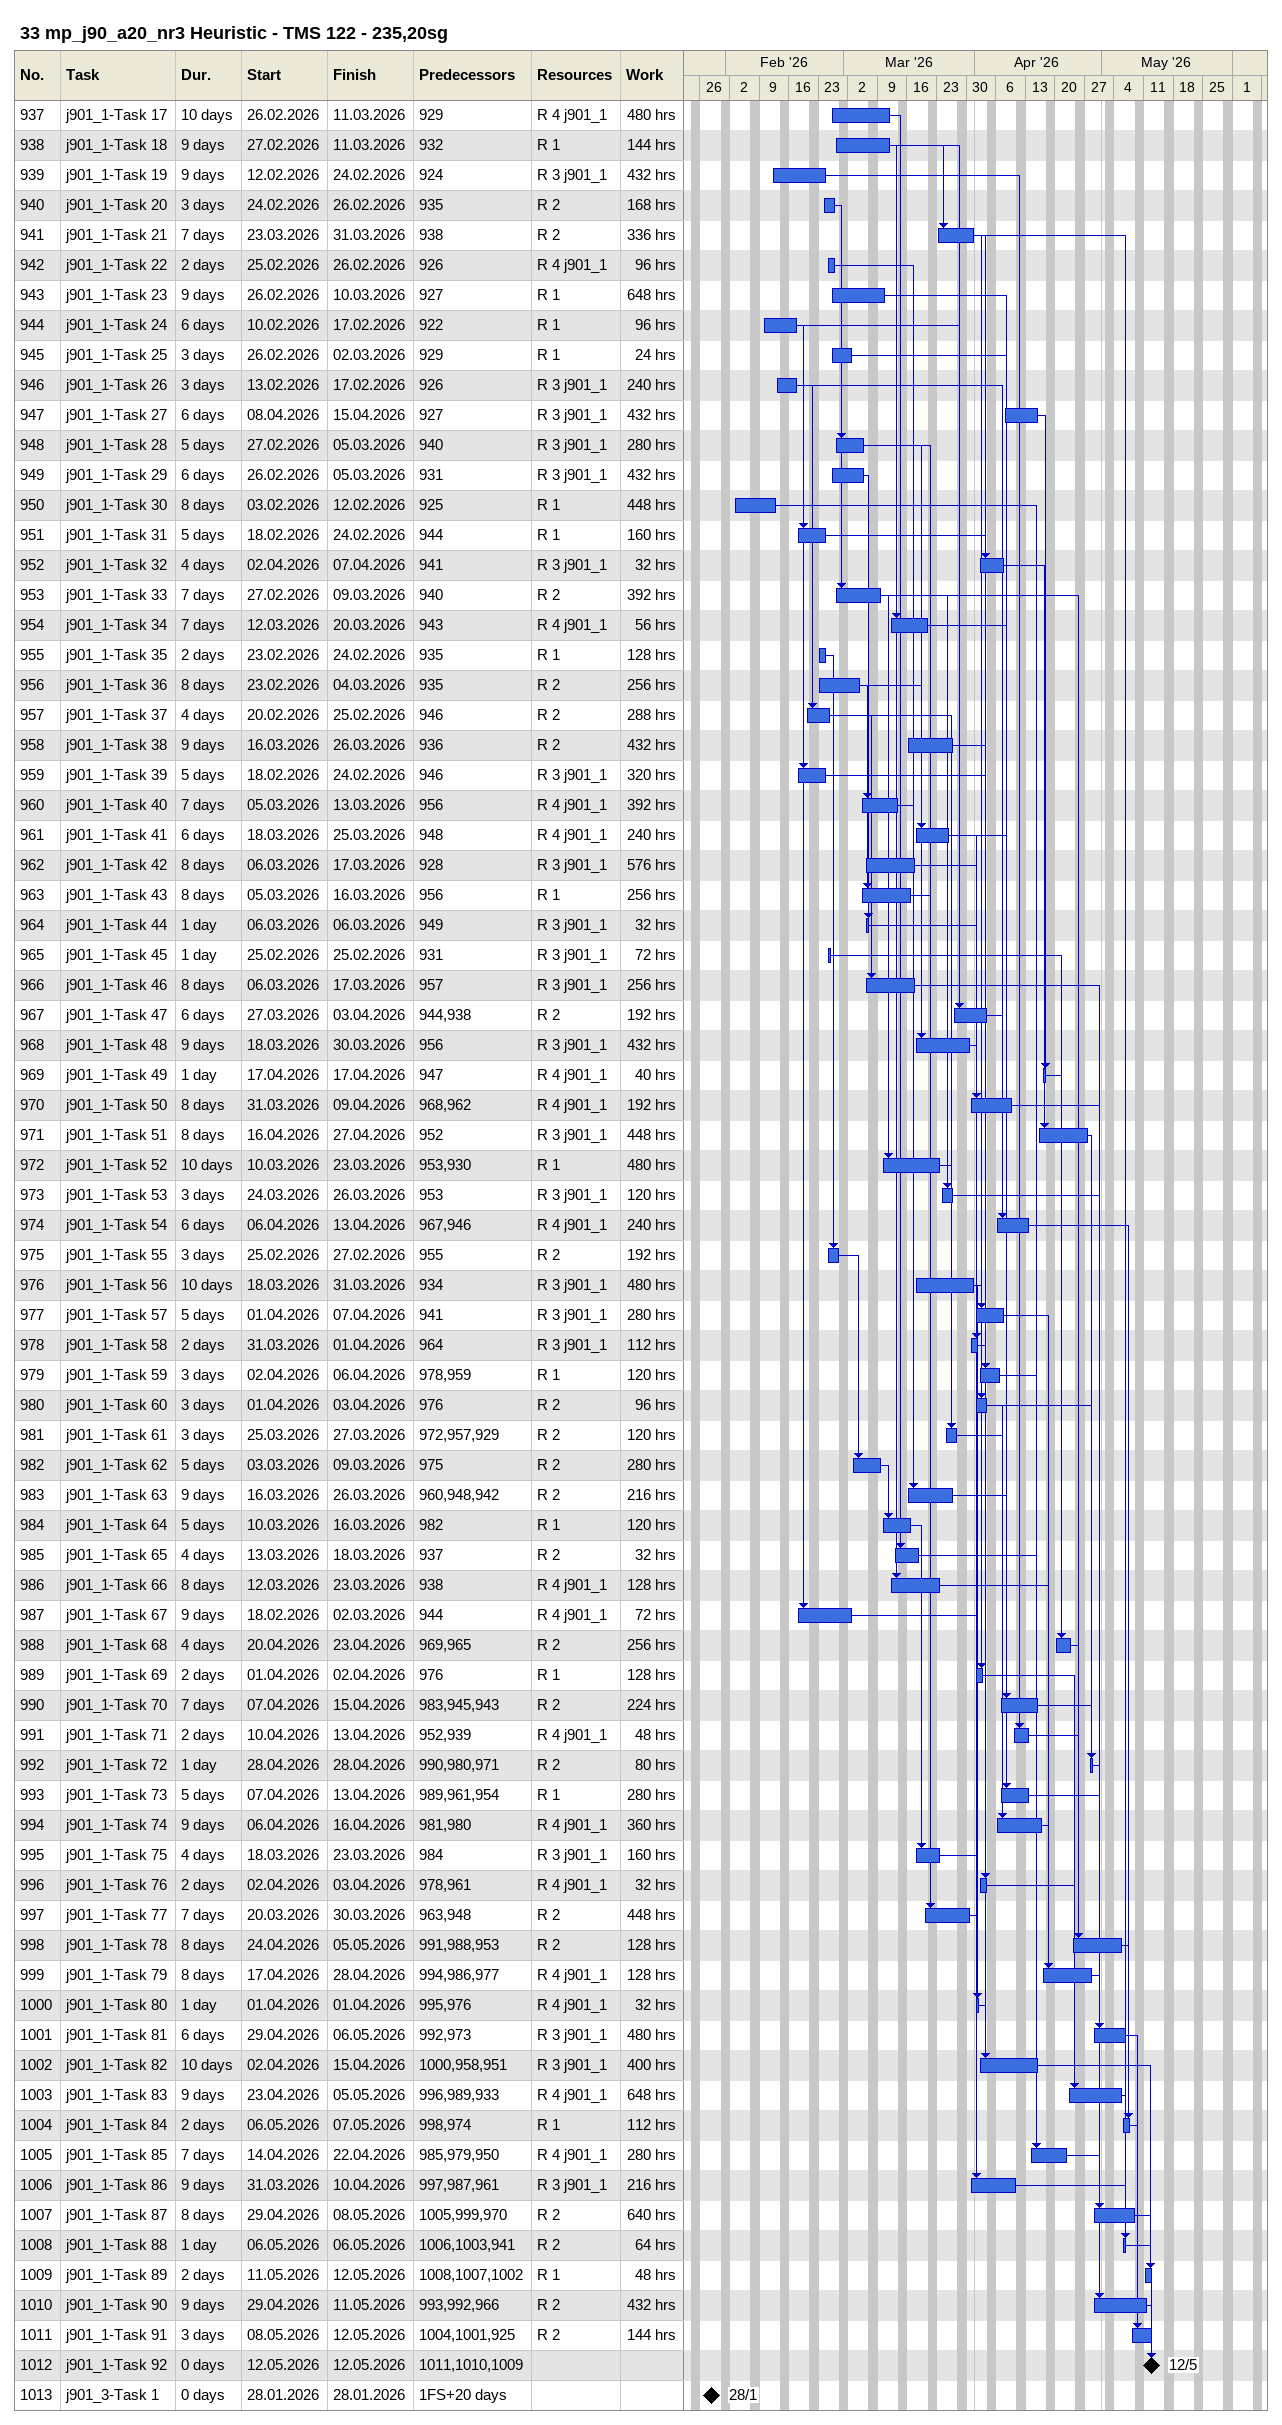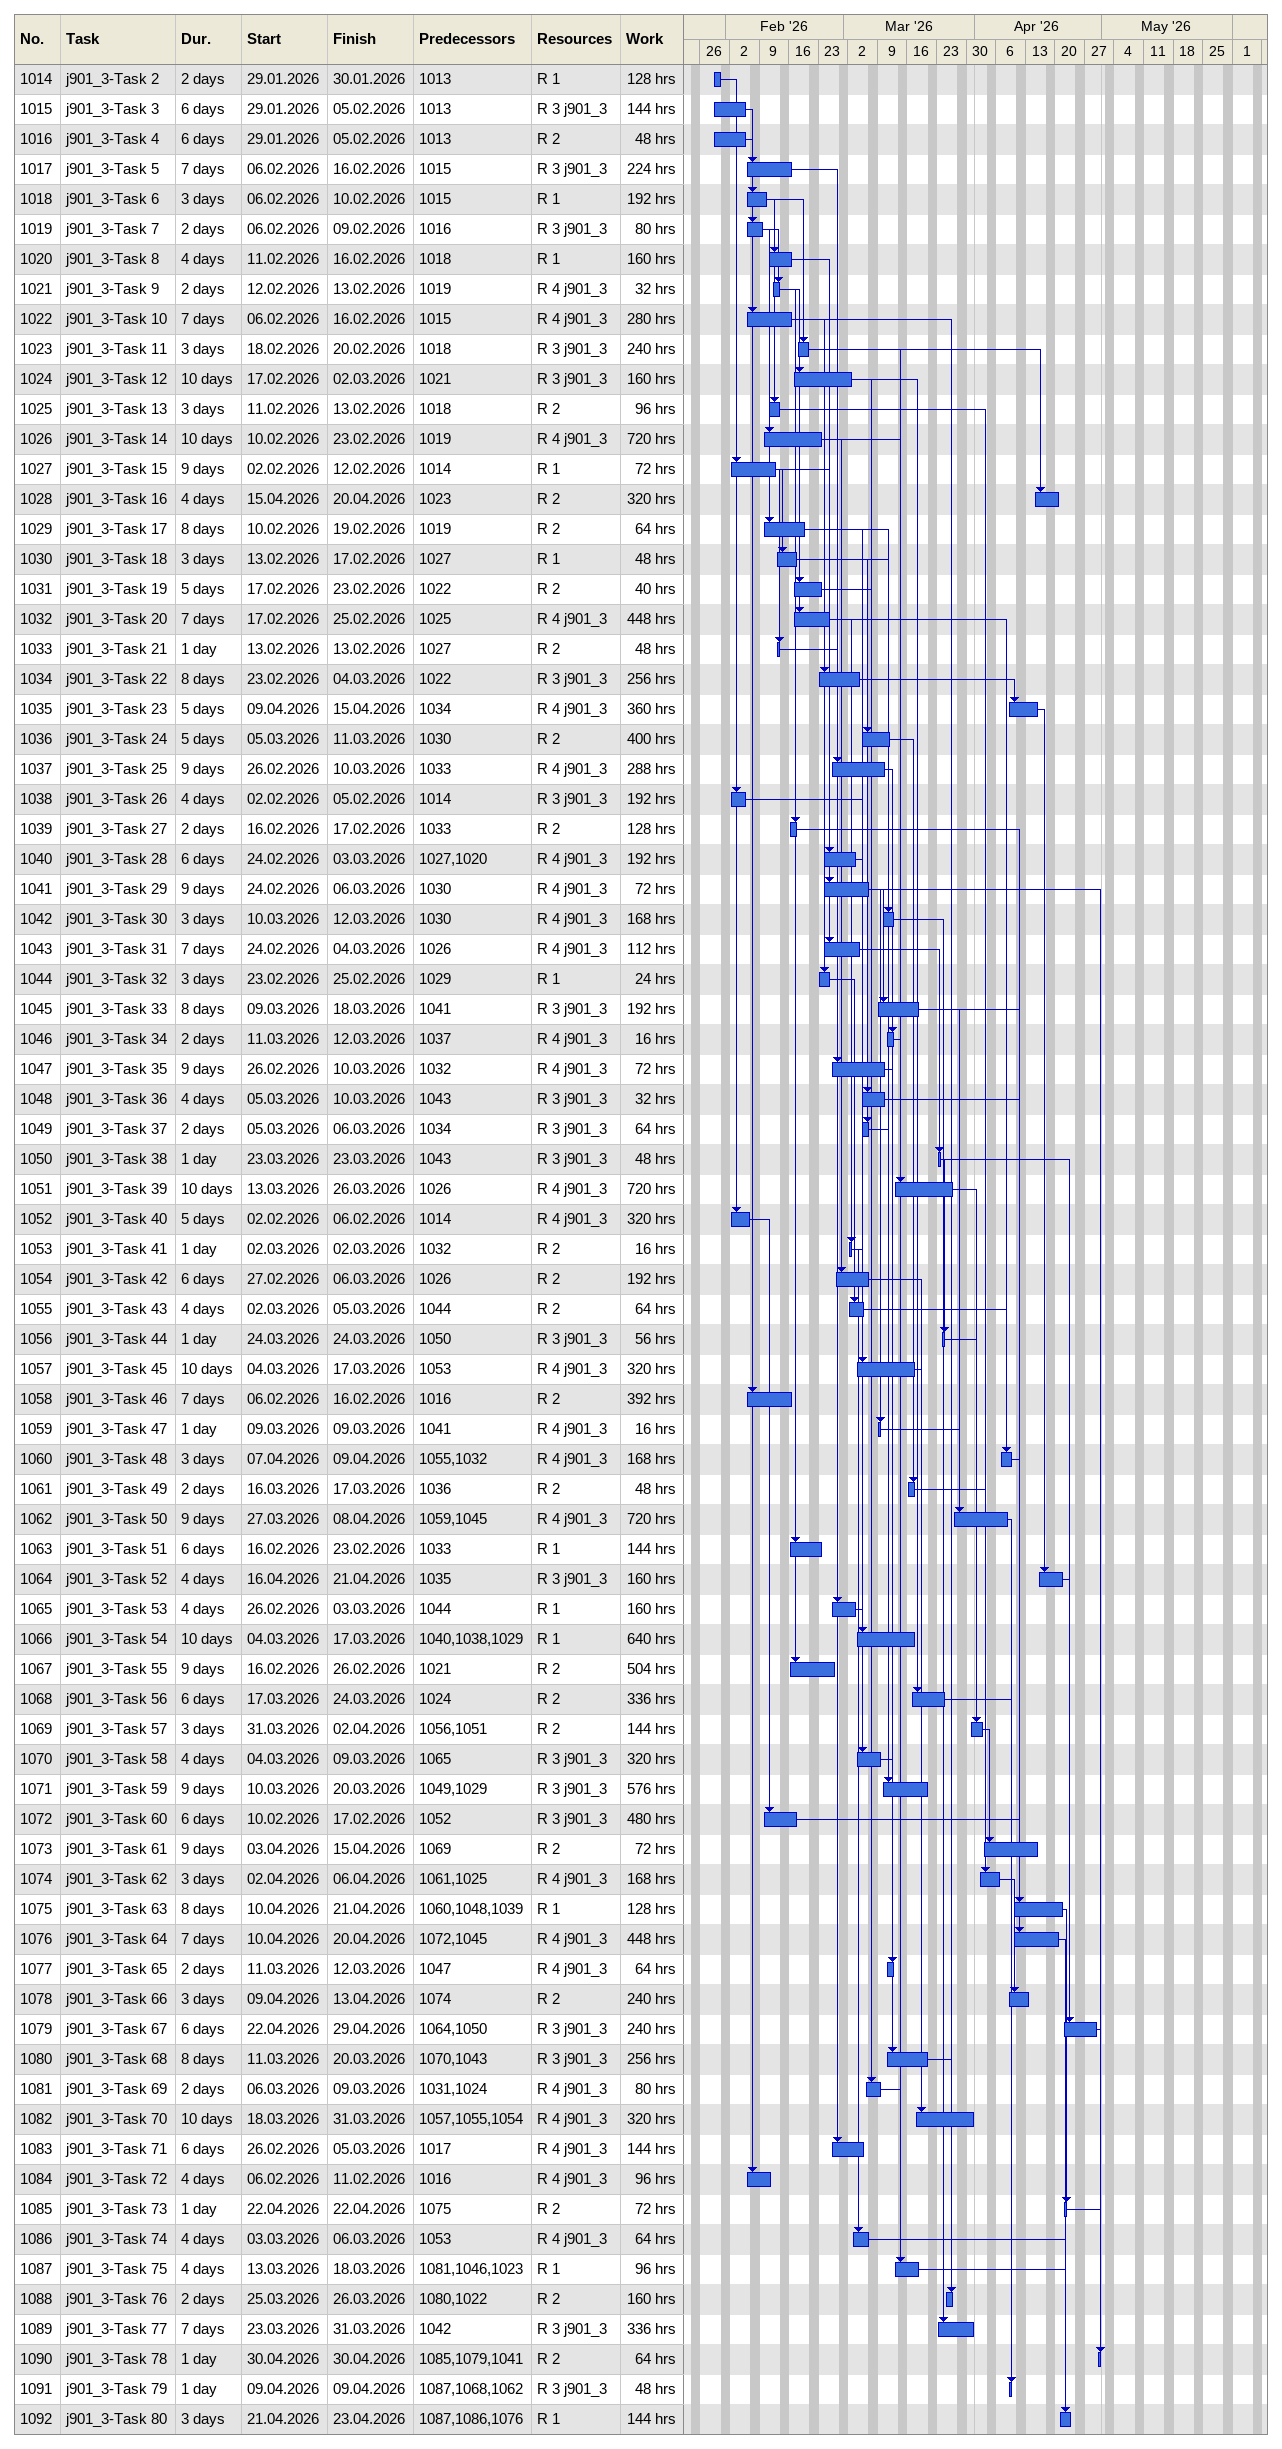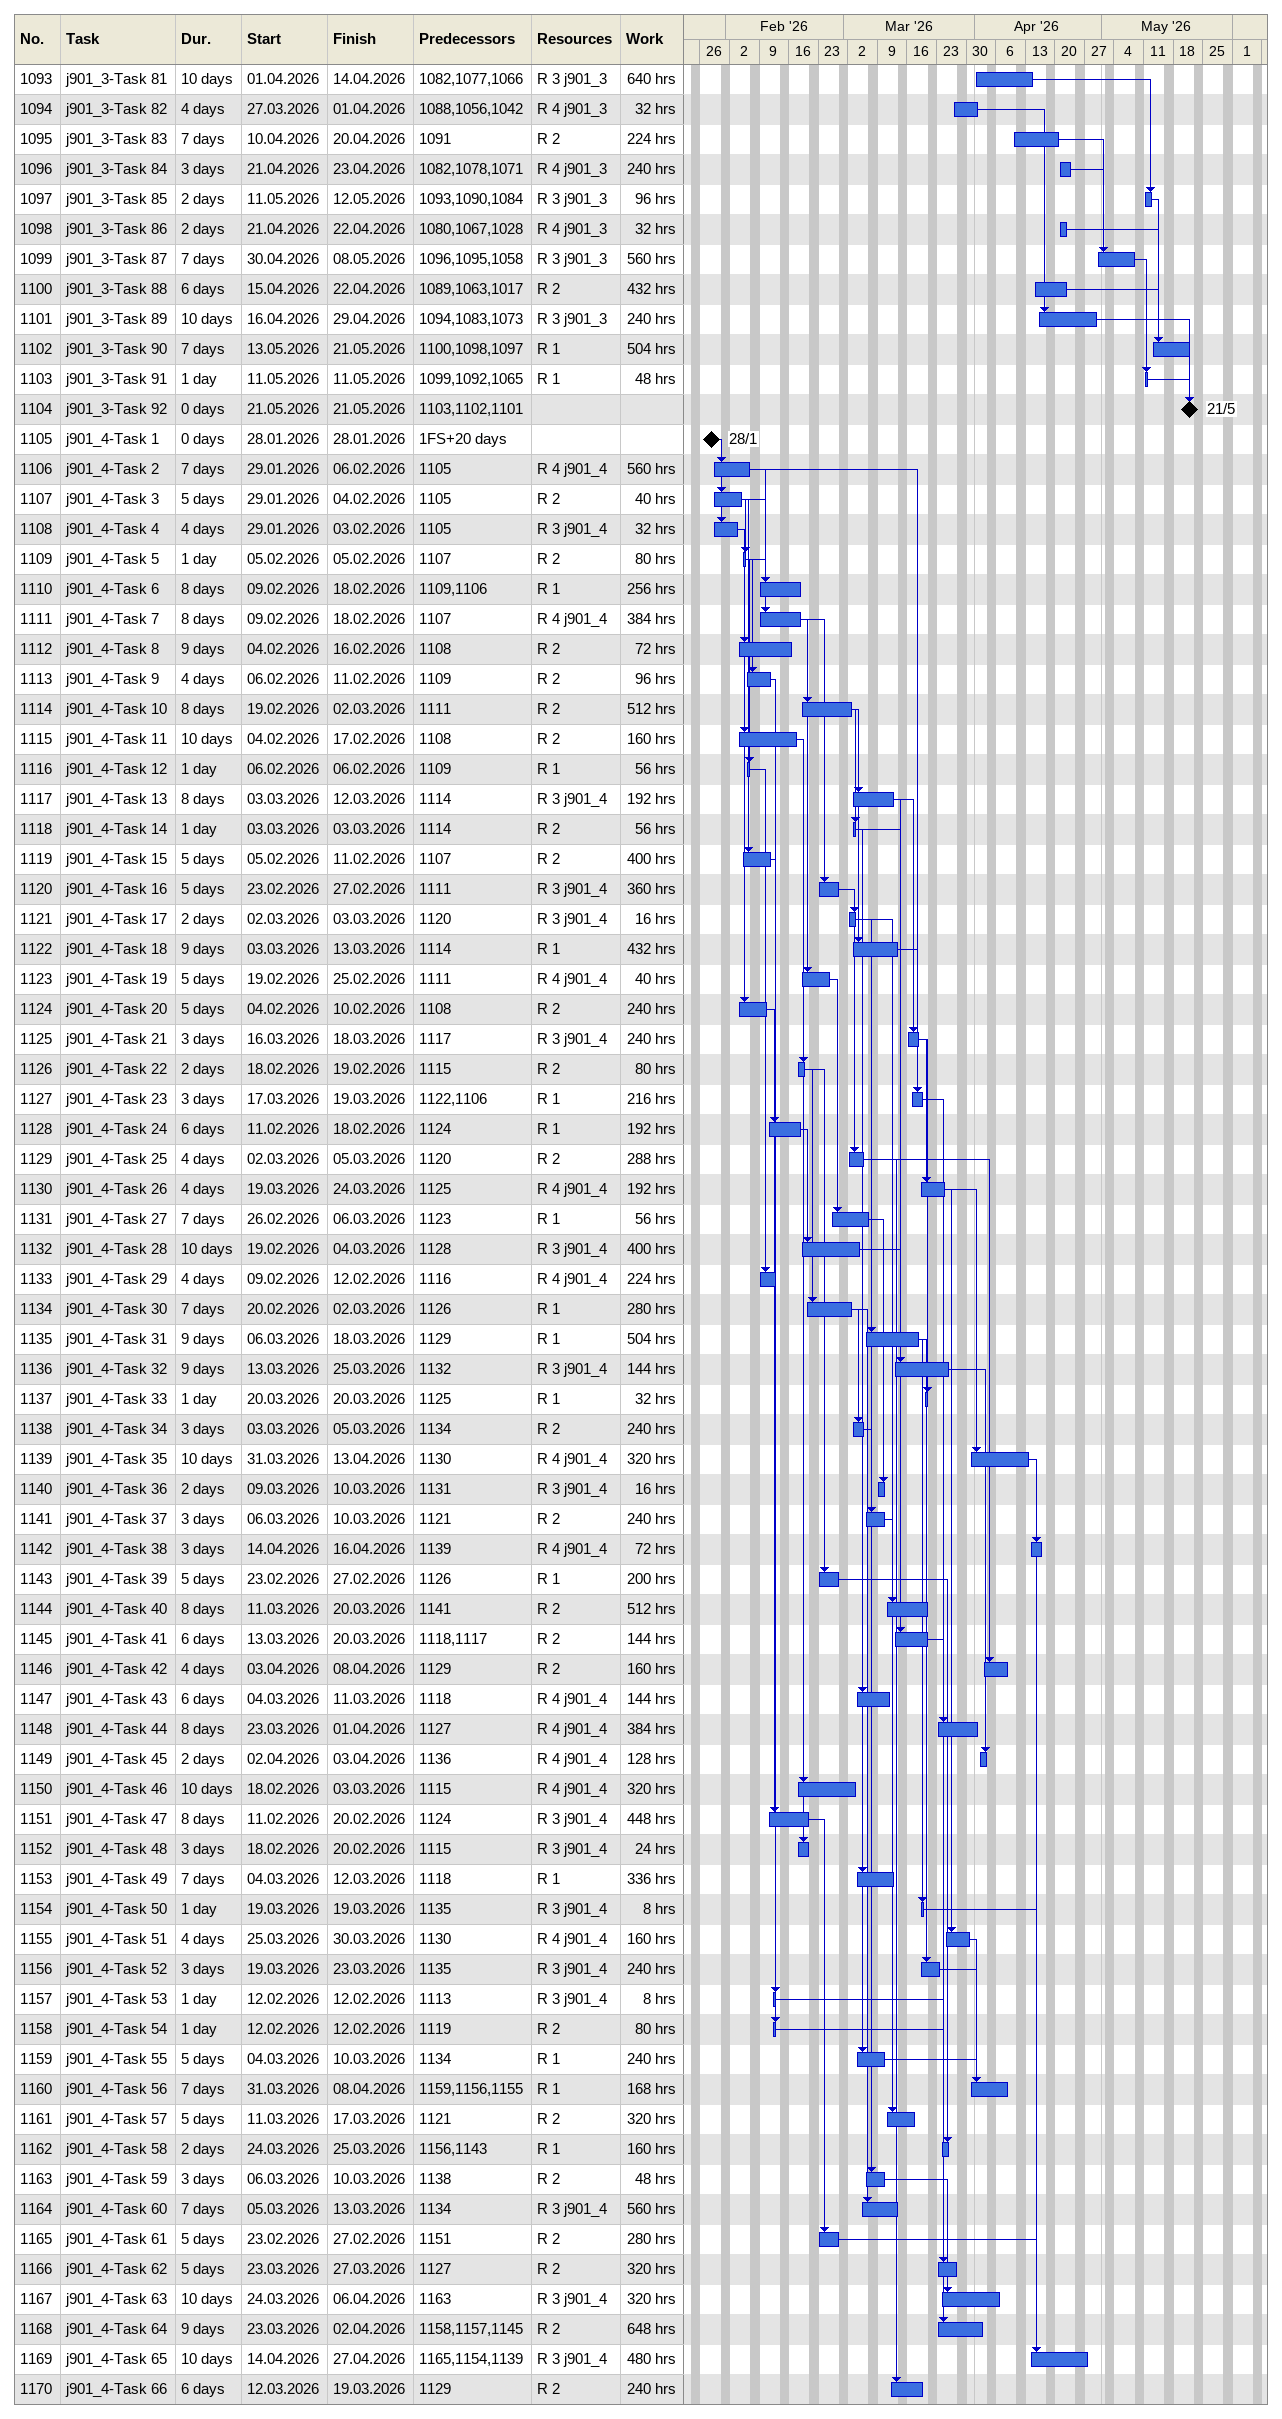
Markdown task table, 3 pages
33 mp_j90_a20_nr3 Heuristic - TMS 122 - 235,20sg

| ID | Task | Duration | Start | Finish | Predecessors | Resources | Work (h) |
|---|---|---|---|---|---|---|---|
| 937 | j901_1-Task 17 | 10d | 2026-02-26 | 2026-03-11 | 929 | R 4 j901_1 | 480 |
| 938 | j901_1-Task 18 | 9d | 2026-02-27 | 2026-03-11 | 932 | R 1 | 144 |
| 939 | j901_1-Task 19 | 9d | 2026-02-12 | 2026-02-24 | 924 | R 3 j901_1 | 432 |
| 940 | j901_1-Task 20 | 3d | 2026-02-24 | 2026-02-26 | 935 | R 2 | 168 |
| 941 | j901_1-Task 21 | 7d | 2026-03-23 | 2026-03-31 | 938 | R 2 | 336 |
| 942 | j901_1-Task 22 | 2d | 2026-02-25 | 2026-02-26 | 926 | R 4 j901_1 | 96 |
| 943 | j901_1-Task 23 | 9d | 2026-02-26 | 2026-03-10 | 927 | R 1 | 648 |
| 944 | j901_1-Task 24 | 6d | 2026-02-10 | 2026-02-17 | 922 | R 1 | 96 |
| 945 | j901_1-Task 25 | 3d | 2026-02-26 | 2026-03-02 | 929 | R 1 | 24 |
| 946 | j901_1-Task 26 | 3d | 2026-02-13 | 2026-02-17 | 926 | R 3 j901_1 | 240 |
| 947 | j901_1-Task 27 | 6d | 2026-04-08 | 2026-04-15 | 927 | R 3 j901_1 | 432 |
| 948 | j901_1-Task 28 | 5d | 2026-02-27 | 2026-03-05 | 940 | R 3 j901_1 | 280 |
| 949 | j901_1-Task 29 | 6d | 2026-02-26 | 2026-03-05 | 931 | R 3 j901_1 | 432 |
| 950 | j901_1-Task 30 | 8d | 2026-02-03 | 2026-02-12 | 925 | R 1 | 448 |
| 951 | j901_1-Task 31 | 5d | 2026-02-18 | 2026-02-24 | 944 | R 1 | 160 |
| 952 | j901_1-Task 32 | 4d | 2026-04-02 | 2026-04-07 | 941 | R 3 j901_1 | 32 |
| 953 | j901_1-Task 33 | 7d | 2026-02-27 | 2026-03-09 | 940 | R 2 | 392 |
| 954 | j901_1-Task 34 | 7d | 2026-03-12 | 2026-03-20 | 943 | R 4 j901_1 | 56 |
| 955 | j901_1-Task 35 | 2d | 2026-02-23 | 2026-02-24 | 935 | R 1 | 128 |
| 956 | j901_1-Task 36 | 8d | 2026-02-23 | 2026-03-04 | 935 | R 2 | 256 |
| 957 | j901_1-Task 37 | 4d | 2026-02-20 | 2026-02-25 | 946 | R 2 | 288 |
| 958 | j901_1-Task 38 | 9d | 2026-03-16 | 2026-03-26 | 936 | R 2 | 432 |
| 959 | j901_1-Task 39 | 5d | 2026-02-18 | 2026-02-24 | 946 | R 3 j901_1 | 320 |
| 960 | j901_1-Task 40 | 7d | 2026-03-05 | 2026-03-13 | 956 | R 4 j901_1 | 392 |
| 961 | j901_1-Task 41 | 6d | 2026-03-18 | 2026-03-25 | 948 | R 4 j901_1 | 240 |
| 962 | j901_1-Task 42 | 8d | 2026-03-06 | 2026-03-17 | 928 | R 3 j901_1 | 576 |
| 963 | j901_1-Task 43 | 8d | 2026-03-05 | 2026-03-16 | 956 | R 1 | 256 |
| 964 | j901_1-Task 44 | 1d | 2026-03-06 | 2026-03-06 | 949 | R 3 j901_1 | 32 |
| 965 | j901_1-Task 45 | 1d | 2026-02-25 | 2026-02-25 | 931 | R 3 j901_1 | 72 |
| 966 | j901_1-Task 46 | 8d | 2026-03-06 | 2026-03-17 | 957 | R 3 j901_1 | 256 |
| 967 | j901_1-Task 47 | 6d | 2026-03-27 | 2026-04-03 | 944, 938 | R 2 | 192 |
| 968 | j901_1-Task 48 | 9d | 2026-03-18 | 2026-03-30 | 956 | R 3 j901_1 | 432 |
| 969 | j901_1-Task 49 | 1d | 2026-04-17 | 2026-04-17 | 947 | R 4 j901_1 | 40 |
| 970 | j901_1-Task 50 | 8d | 2026-03-31 | 2026-04-09 | 968, 962 | R 4 j901_1 | 192 |
| 971 | j901_1-Task 51 | 8d | 2026-04-16 | 2026-04-27 | 952 | R 3 j901_1 | 448 |
| 972 | j901_1-Task 52 | 10d | 2026-03-10 | 2026-03-23 | 953, 930 | R 1 | 480 |
| 973 | j901_1-Task 53 | 3d | 2026-03-24 | 2026-03-26 | 953 | R 3 j901_1 | 120 |
| 974 | j901_1-Task 54 | 6d | 2026-04-06 | 2026-04-13 | 967, 946 | R 4 j901_1 | 240 |
| 975 | j901_1-Task 55 | 3d | 2026-02-25 | 2026-02-27 | 955 | R 2 | 192 |
| 976 | j901_1-Task 56 | 10d | 2026-03-18 | 2026-03-31 | 934 | R 3 j901_1 | 480 |
| 977 | j901_1-Task 57 | 5d | 2026-04-01 | 2026-04-07 | 941 | R 3 j901_1 | 280 |
| 978 | j901_1-Task 58 | 2d | 2026-03-31 | 2026-04-01 | 964 | R 3 j901_1 | 112 |
| 979 | j901_1-Task 59 | 3d | 2026-04-02 | 2026-04-06 | 978, 959 | R 1 | 120 |
| 980 | j901_1-Task 60 | 3d | 2026-04-01 | 2026-04-03 | 976 | R 2 | 96 |
| 981 | j901_1-Task 61 | 3d | 2026-03-25 | 2026-03-27 | 972, 957, 929 | R 2 | 120 |
| 982 | j901_1-Task 62 | 5d | 2026-03-03 | 2026-03-09 | 975 | R 2 | 280 |
| 983 | j901_1-Task 63 | 9d | 2026-03-16 | 2026-03-26 | 960, 948, 942 | R 2 | 216 |
| 984 | j901_1-Task 64 | 5d | 2026-03-10 | 2026-03-16 | 982 | R 1 | 120 |
| 985 | j901_1-Task 65 | 4d | 2026-03-13 | 2026-03-18 | 937 | R 2 | 32 |
| 986 | j901_1-Task 66 | 8d | 2026-03-12 | 2026-03-23 | 938 | R 4 j901_1 | 128 |
| 987 | j901_1-Task 67 | 9d | 2026-02-18 | 2026-03-02 | 944 | R 4 j901_1 | 72 |
| 988 | j901_1-Task 68 | 4d | 2026-04-20 | 2026-04-23 | 969, 965 | R 2 | 256 |
| 989 | j901_1-Task 69 | 2d | 2026-04-01 | 2026-04-02 | 976 | R 1 | 128 |
| 990 | j901_1-Task 70 | 7d | 2026-04-07 | 2026-04-15 | 983, 945, 943 | R 2 | 224 |
| 991 | j901_1-Task 71 | 2d | 2026-04-10 | 2026-04-13 | 952, 939 | R 4 j901_1 | 48 |
| 992 | j901_1-Task 72 | 1d | 2026-04-28 | 2026-04-28 | 990, 980, 971 | R 2 | 80 |
| 993 | j901_1-Task 73 | 5d | 2026-04-07 | 2026-04-13 | 989, 961, 954 | R 1 | 280 |
| 994 | j901_1-Task 74 | 9d | 2026-04-06 | 2026-04-16 | 981, 980 | R 4 j901_1 | 360 |
| 995 | j901_1-Task 75 | 4d | 2026-03-18 | 2026-03-23 | 984 | R 3 j901_1 | 160 |
| 996 | j901_1-Task 76 | 2d | 2026-04-02 | 2026-04-03 | 978, 961 | R 4 j901_1 | 32 |
| 997 | j901_1-Task 77 | 7d | 2026-03-20 | 2026-03-30 | 963, 948 | R 2 | 448 |
| 998 | j901_1-Task 78 | 8d | 2026-04-24 | 2026-05-05 | 991, 988, 953 | R 2 | 128 |
| 999 | j901_1-Task 79 | 8d | 2026-04-17 | 2026-04-28 | 994, 986, 977 | R 4 j901_1 | 128 |
| 1000 | j901_1-Task 80 | 1d | 2026-04-01 | 2026-04-01 | 995, 976 | R 4 j901_1 | 32 |
| 1001 | j901_1-Task 81 | 6d | 2026-04-29 | 2026-05-06 | 992, 973 | R 3 j901_1 | 480 |
| 1002 | j901_1-Task 82 | 10d | 2026-04-02 | 2026-04-15 | 1000, 958, 951 | R 3 j901_1 | 400 |
| 1003 | j901_1-Task 83 | 9d | 2026-04-23 | 2026-05-05 | 996, 989, 933 | R 4 j901_1 | 648 |
| 1004 | j901_1-Task 84 | 2d | 2026-05-06 | 2026-05-07 | 998, 974 | R 1 | 112 |
| 1005 | j901_1-Task 85 | 7d | 2026-04-14 | 2026-04-22 | 985, 979, 950 | R 4 j901_1 | 280 |
| 1006 | j901_1-Task 86 | 9d | 2026-03-31 | 2026-04-10 | 997, 987, 961 | R 3 j901_1 | 216 |
| 1007 | j901_1-Task 87 | 8d | 2026-04-29 | 2026-05-08 | 1005, 999, 970 | R 2 | 640 |
| 1008 | j901_1-Task 88 | 1d | 2026-05-06 | 2026-05-06 | 1006, 1003, 941 | R 2 | 64 |
| 1009 | j901_1-Task 89 | 2d | 2026-05-11 | 2026-05-12 | 1008, 1007, 1002 | R 1 | 48 |
| 1010 | j901_1-Task 90 | 9d | 2026-04-29 | 2026-05-11 | 993, 992, 966 | R 2 | 432 |
| 1011 | j901_1-Task 91 | 3d | 2026-05-08 | 2026-05-12 | 1004, 1001, 925 | R 2 | 144 |
| 1012 | j901_1-Task 92 | 0d | 2026-05-12 | 2026-05-12 | 1011, 1010, 1009 |  |  |
| 1013 | j901_3-Task 1 | 0d | 2026-01-28 | 2026-01-28 | 1FS+20d |  |  |
| 1014 | j901_3-Task 2 | 2d | 2026-01-29 | 2026-01-30 | 1013 | R 1 | 128 |
| 1015 | j901_3-Task 3 | 6d | 2026-01-29 | 2026-02-05 | 1013 | R 3 j901_3 | 144 |
| 1016 | j901_3-Task 4 | 6d | 2026-01-29 | 2026-02-05 | 1013 | R 2 | 48 |
| 1017 | j901_3-Task 5 | 7d | 2026-02-06 | 2026-02-16 | 1015 | R 3 j901_3 | 224 |
| 1018 | j901_3-Task 6 | 3d | 2026-02-06 | 2026-02-10 | 1015 | R 1 | 192 |
| 1019 | j901_3-Task 7 | 2d | 2026-02-06 | 2026-02-09 | 1016 | R 3 j901_3 | 80 |
| 1020 | j901_3-Task 8 | 4d | 2026-02-11 | 2026-02-16 | 1018 | R 1 | 160 |
| 1021 | j901_3-Task 9 | 2d | 2026-02-12 | 2026-02-13 | 1019 | R 4 j901_3 | 32 |
| 1022 | j901_3-Task 10 | 7d | 2026-02-06 | 2026-02-16 | 1015 | R 4 j901_3 | 280 |
| 1023 | j901_3-Task 11 | 3d | 2026-02-18 | 2026-02-20 | 1018 | R 3 j901_3 | 240 |
| 1024 | j901_3-Task 12 | 10d | 2026-02-17 | 2026-03-02 | 1021 | R 3 j901_3 | 160 |
| 1025 | j901_3-Task 13 | 3d | 2026-02-11 | 2026-02-13 | 1018 | R 2 | 96 |
| 1026 | j901_3-Task 14 | 10d | 2026-02-10 | 2026-02-23 | 1019 | R 4 j901_3 | 720 |
| 1027 | j901_3-Task 15 | 9d | 2026-02-02 | 2026-02-12 | 1014 | R 1 | 72 |
| 1028 | j901_3-Task 16 | 4d | 2026-04-15 | 2026-04-20 | 1023 | R 2 | 320 |
| 1029 | j901_3-Task 17 | 8d | 2026-02-10 | 2026-02-19 | 1019 | R 2 | 64 |
| 1030 | j901_3-Task 18 | 3d | 2026-02-13 | 2026-02-17 | 1027 | R 1 | 48 |
| 1031 | j901_3-Task 19 | 5d | 2026-02-17 | 2026-02-23 | 1022 | R 2 | 40 |
| 1032 | j901_3-Task 20 | 7d | 2026-02-17 | 2026-02-25 | 1025 | R 4 j901_3 | 448 |
| 1033 | j901_3-Task 21 | 1d | 2026-02-13 | 2026-02-13 | 1027 | R 2 | 48 |
| 1034 | j901_3-Task 22 | 8d | 2026-02-23 | 2026-03-04 | 1022 | R 3 j901_3 | 256 |
| 1035 | j901_3-Task 23 | 5d | 2026-04-09 | 2026-04-15 | 1034 | R 4 j901_3 | 360 |
| 1036 | j901_3-Task 24 | 5d | 2026-03-05 | 2026-03-11 | 1030 | R 2 | 400 |
| 1037 | j901_3-Task 25 | 9d | 2026-02-26 | 2026-03-10 | 1033 | R 4 j901_3 | 288 |
| 1038 | j901_3-Task 26 | 4d | 2026-02-02 | 2026-02-05 | 1014 | R 3 j901_3 | 192 |
| 1039 | j901_3-Task 27 | 2d | 2026-02-16 | 2026-02-17 | 1033 | R 2 | 128 |
| 1040 | j901_3-Task 28 | 6d | 2026-02-24 | 2026-03-03 | 1027, 1020 | R 4 j901_3 | 192 |
| 1041 | j901_3-Task 29 | 9d | 2026-02-24 | 2026-03-06 | 1030 | R 4 j901_3 | 72 |
| 1042 | j901_3-Task 30 | 3d | 2026-03-10 | 2026-03-12 | 1030 | R 4 j901_3 | 168 |
| 1043 | j901_3-Task 31 | 7d | 2026-02-24 | 2026-03-04 | 1026 | R 4 j901_3 | 112 |
| 1044 | j901_3-Task 32 | 3d | 2026-02-23 | 2026-02-25 | 1029 | R 1 | 24 |
| 1045 | j901_3-Task 33 | 8d | 2026-03-09 | 2026-03-18 | 1041 | R 3 j901_3 | 192 |
| 1046 | j901_3-Task 34 | 2d | 2026-03-11 | 2026-03-12 | 1037 | R 4 j901_3 | 16 |
| 1047 | j901_3-Task 35 | 9d | 2026-02-26 | 2026-03-10 | 1032 | R 4 j901_3 | 72 |
| 1048 | j901_3-Task 36 | 4d | 2026-03-05 | 2026-03-10 | 1043 | R 3 j901_3 | 32 |
| 1049 | j901_3-Task 37 | 2d | 2026-03-05 | 2026-03-06 | 1034 | R 3 j901_3 | 64 |
| 1050 | j901_3-Task 38 | 1d | 2026-03-23 | 2026-03-23 | 1043 | R 3 j901_3 | 48 |
| 1051 | j901_3-Task 39 | 10d | 2026-03-13 | 2026-03-26 | 1026 | R 4 j901_3 | 720 |
| 1052 | j901_3-Task 40 | 5d | 2026-02-02 | 2026-02-06 | 1014 | R 4 j901_3 | 320 |
| 1053 | j901_3-Task 41 | 1d | 2026-03-02 | 2026-03-02 | 1032 | R 2 | 16 |
| 1054 | j901_3-Task 42 | 6d | 2026-02-27 | 2026-03-06 | 1026 | R 2 | 192 |
| 1055 | j901_3-Task 43 | 4d | 2026-03-02 | 2026-03-05 | 1044 | R 2 | 64 |
| 1056 | j901_3-Task 44 | 1d | 2026-03-24 | 2026-03-24 | 1050 | R 3 j901_3 | 56 |
| 1057 | j901_3-Task 45 | 10d | 2026-03-04 | 2026-03-17 | 1053 | R 4 j901_3 | 320 |
| 1058 | j901_3-Task 46 | 7d | 2026-02-06 | 2026-02-16 | 1016 | R 2 | 392 |
| 1059 | j901_3-Task 47 | 1d | 2026-03-09 | 2026-03-09 | 1041 | R 4 j901_3 | 16 |
| 1060 | j901_3-Task 48 | 3d | 2026-04-07 | 2026-04-09 | 1055, 1032 | R 4 j901_3 | 168 |
| 1061 | j901_3-Task 49 | 2d | 2026-03-16 | 2026-03-17 | 1036 | R 2 | 48 |
| 1062 | j901_3-Task 50 | 9d | 2026-03-27 | 2026-04-08 | 1059, 1045 | R 4 j901_3 | 720 |
| 1063 | j901_3-Task 51 | 6d | 2026-02-16 | 2026-02-23 | 1033 | R 1 | 144 |
| 1064 | j901_3-Task 52 | 4d | 2026-04-16 | 2026-04-21 | 1035 | R 3 j901_3 | 160 |
| 1065 | j901_3-Task 53 | 4d | 2026-02-26 | 2026-03-03 | 1044 | R 1 | 160 |
| 1066 | j901_3-Task 54 | 10d | 2026-03-04 | 2026-03-17 | 1040, 1038, 1029 | R 1 | 640 |
| 1067 | j901_3-Task 55 | 9d | 2026-02-16 | 2026-02-26 | 1021 | R 2 | 504 |
| 1068 | j901_3-Task 56 | 6d | 2026-03-17 | 2026-03-24 | 1024 | R 2 | 336 |
| 1069 | j901_3-Task 57 | 3d | 2026-03-31 | 2026-04-02 | 1056, 1051 | R 2 | 144 |
| 1070 | j901_3-Task 58 | 4d | 2026-03-04 | 2026-03-09 | 1065 | R 3 j901_3 | 320 |
| 1071 | j901_3-Task 59 | 9d | 2026-03-10 | 2026-03-20 | 1049, 1029 | R 3 j901_3 | 576 |
| 1072 | j901_3-Task 60 | 6d | 2026-02-10 | 2026-02-17 | 1052 | R 3 j901_3 | 480 |
| 1073 | j901_3-Task 61 | 9d | 2026-04-03 | 2026-04-15 | 1069 | R 2 | 72 |
| 1074 | j901_3-Task 62 | 3d | 2026-04-02 | 2026-04-06 | 1061, 1025 | R 4 j901_3 | 168 |
| 1075 | j901_3-Task 63 | 8d | 2026-04-10 | 2026-04-21 | 1060, 1048, 1039 | R 1 | 128 |
| 1076 | j901_3-Task 64 | 7d | 2026-04-10 | 2026-04-20 | 1072, 1045 | R 4 j901_3 | 448 |
| 1077 | j901_3-Task 65 | 2d | 2026-03-11 | 2026-03-12 | 1047 | R 4 j901_3 | 64 |
| 1078 | j901_3-Task 66 | 3d | 2026-04-09 | 2026-04-13 | 1074 | R 2 | 240 |
| 1079 | j901_3-Task 67 | 6d | 2026-04-22 | 2026-04-29 | 1064, 1050 | R 3 j901_3 | 240 |
| 1080 | j901_3-Task 68 | 8d | 2026-03-11 | 2026-03-20 | 1070, 1043 | R 3 j901_3 | 256 |
| 1081 | j901_3-Task 69 | 2d | 2026-03-06 | 2026-03-09 | 1031, 1024 | R 4 j901_3 | 80 |
| 1082 | j901_3-Task 70 | 10d | 2026-03-18 | 2026-03-31 | 1057, 1055, 1054 | R 4 j901_3 | 320 |
| 1083 | j901_3-Task 71 | 6d | 2026-02-26 | 2026-03-05 | 1017 | R 4 j901_3 | 144 |
| 1084 | j901_3-Task 72 | 4d | 2026-02-06 | 2026-02-11 | 1016 | R 4 j901_3 | 96 |
| 1085 | j901_3-Task 73 | 1d | 2026-04-22 | 2026-04-22 | 1075 | R 2 | 72 |
| 1086 | j901_3-Task 74 | 4d | 2026-03-03 | 2026-03-06 | 1053 | R 4 j901_3 | 64 |
| 1087 | j901_3-Task 75 | 4d | 2026-03-13 | 2026-03-18 | 1081, 1046, 1023 | R 1 | 96 |
| 1088 | j901_3-Task 76 | 2d | 2026-03-25 | 2026-03-26 | 1080, 1022 | R 2 | 160 |
| 1089 | j901_3-Task 77 | 7d | 2026-03-23 | 2026-03-31 | 1042 | R 3 j901_3 | 336 |
| 1090 | j901_3-Task 78 | 1d | 2026-04-30 | 2026-04-30 | 1085, 1079, 1041 | R 2 | 64 |
| 1091 | j901_3-Task 79 | 1d | 2026-04-09 | 2026-04-09 | 1087, 1068, 1062 | R 3 j901_3 | 48 |
| 1092 | j901_3-Task 80 | 3d | 2026-04-21 | 2026-04-23 | 1087, 1086, 1076 | R 1 | 144 |
| 1093 | j901_3-Task 81 | 10d | 2026-04-01 | 2026-04-14 | 1082, 1077, 1066 | R 3 j901_3 | 640 |
| 1094 | j901_3-Task 82 | 4d | 2026-03-27 | 2026-04-01 | 1088, 1056, 1042 | R 4 j901_3 | 32 |
| 1095 | j901_3-Task 83 | 7d | 2026-04-10 | 2026-04-20 | 1091 | R 2 | 224 |
| 1096 | j901_3-Task 84 | 3d | 2026-04-21 | 2026-04-23 | 1082, 1078, 1071 | R 4 j901_3 | 240 |
| 1097 | j901_3-Task 85 | 2d | 2026-05-11 | 2026-05-12 | 1093, 1090, 1084 | R 3 j901_3 | 96 |
| 1098 | j901_3-Task 86 | 2d | 2026-04-21 | 2026-04-22 | 1080, 1067, 1028 | R 4 j901_3 | 32 |
| 1099 | j901_3-Task 87 | 7d | 2026-04-30 | 2026-05-08 | 1096, 1095, 1058 | R 3 j901_3 | 560 |
| 1100 | j901_3-Task 88 | 6d | 2026-04-15 | 2026-04-22 | 1089, 1063, 1017 | R 2 | 432 |
| 1101 | j901_3-Task 89 | 10d | 2026-04-16 | 2026-04-29 | 1094, 1083, 1073 | R 3 j901_3 | 240 |
| 1102 | j901_3-Task 90 | 7d | 2026-05-13 | 2026-05-21 | 1100, 1098, 1097 | R 1 | 504 |
| 1103 | j901_3-Task 91 | 1d | 2026-05-11 | 2026-05-11 | 1099, 1092, 1065 | R 1 | 48 |
| 1104 | j901_3-Task 92 | 0d | 2026-05-21 | 2026-05-21 | 1103, 1102, 1101 |  |  |
| 1105 | j901_4-Task 1 | 0d | 2026-01-28 | 2026-01-28 | 1FS+20d |  |  |
| 1106 | j901_4-Task 2 | 7d | 2026-01-29 | 2026-02-06 | 1105 | R 4 j901_4 | 560 |
| 1107 | j901_4-Task 3 | 5d | 2026-01-29 | 2026-02-04 | 1105 | R 2 | 40 |
| 1108 | j901_4-Task 4 | 4d | 2026-01-29 | 2026-02-03 | 1105 | R 3 j901_4 | 32 |
| 1109 | j901_4-Task 5 | 1d | 2026-02-05 | 2026-02-05 | 1107 | R 2 | 80 |
| 1110 | j901_4-Task 6 | 8d | 2026-02-09 | 2026-02-18 | 1109, 1106 | R 1 | 256 |
| 1111 | j901_4-Task 7 | 8d | 2026-02-09 | 2026-02-18 | 1107 | R 4 j901_4 | 384 |
| 1112 | j901_4-Task 8 | 9d | 2026-02-04 | 2026-02-16 | 1108 | R 2 | 72 |
| 1113 | j901_4-Task 9 | 4d | 2026-02-06 | 2026-02-11 | 1109 | R 2 | 96 |
| 1114 | j901_4-Task 10 | 8d | 2026-02-19 | 2026-03-02 | 1111 | R 2 | 512 |
| 1115 | j901_4-Task 11 | 10d | 2026-02-04 | 2026-02-17 | 1108 | R 2 | 160 |
| 1116 | j901_4-Task 12 | 1d | 2026-02-06 | 2026-02-06 | 1109 | R 1 | 56 |
| 1117 | j901_4-Task 13 | 8d | 2026-03-03 | 2026-03-12 | 1114 | R 3 j901_4 | 192 |
| 1118 | j901_4-Task 14 | 1d | 2026-03-03 | 2026-03-03 | 1114 | R 2 | 56 |
| 1119 | j901_4-Task 15 | 5d | 2026-02-05 | 2026-02-11 | 1107 | R 2 | 400 |
| 1120 | j901_4-Task 16 | 5d | 2026-02-23 | 2026-02-27 | 1111 | R 3 j901_4 | 360 |
| 1121 | j901_4-Task 17 | 2d | 2026-03-02 | 2026-03-03 | 1120 | R 3 j901_4 | 16 |
| 1122 | j901_4-Task 18 | 9d | 2026-03-03 | 2026-03-13 | 1114 | R 1 | 432 |
| 1123 | j901_4-Task 19 | 5d | 2026-02-19 | 2026-02-25 | 1111 | R 4 j901_4 | 40 |
| 1124 | j901_4-Task 20 | 5d | 2026-02-04 | 2026-02-10 | 1108 | R 2 | 240 |
| 1125 | j901_4-Task 21 | 3d | 2026-03-16 | 2026-03-18 | 1117 | R 3 j901_4 | 240 |
| 1126 | j901_4-Task 22 | 2d | 2026-02-18 | 2026-02-19 | 1115 | R 2 | 80 |
| 1127 | j901_4-Task 23 | 3d | 2026-03-17 | 2026-03-19 | 1122, 1106 | R 1 | 216 |
| 1128 | j901_4-Task 24 | 6d | 2026-02-11 | 2026-02-18 | 1124 | R 1 | 192 |
| 1129 | j901_4-Task 25 | 4d | 2026-03-02 | 2026-03-05 | 1120 | R 2 | 288 |
| 1130 | j901_4-Task 26 | 4d | 2026-03-19 | 2026-03-24 | 1125 | R 4 j901_4 | 192 |
| 1131 | j901_4-Task 27 | 7d | 2026-02-26 | 2026-03-06 | 1123 | R 1 | 56 |
| 1132 | j901_4-Task 28 | 10d | 2026-02-19 | 2026-03-04 | 1128 | R 3 j901_4 | 400 |
| 1133 | j901_4-Task 29 | 4d | 2026-02-09 | 2026-02-12 | 1116 | R 4 j901_4 | 224 |
| 1134 | j901_4-Task 30 | 7d | 2026-02-20 | 2026-03-02 | 1126 | R 1 | 280 |
| 1135 | j901_4-Task 31 | 9d | 2026-03-06 | 2026-03-18 | 1129 | R 1 | 504 |
| 1136 | j901_4-Task 32 | 9d | 2026-03-13 | 2026-03-25 | 1132 | R 3 j901_4 | 144 |
| 1137 | j901_4-Task 33 | 1d | 2026-03-20 | 2026-03-20 | 1125 | R 1 | 32 |
| 1138 | j901_4-Task 34 | 3d | 2026-03-03 | 2026-03-05 | 1134 | R 2 | 240 |
| 1139 | j901_4-Task 35 | 10d | 2026-03-31 | 2026-04-13 | 1130 | R 4 j901_4 | 320 |
| 1140 | j901_4-Task 36 | 2d | 2026-03-09 | 2026-03-10 | 1131 | R 3 j901_4 | 16 |
| 1141 | j901_4-Task 37 | 3d | 2026-03-06 | 2026-03-10 | 1121 | R 2 | 240 |
| 1142 | j901_4-Task 38 | 3d | 2026-04-14 | 2026-04-16 | 1139 | R 4 j901_4 | 72 |
| 1143 | j901_4-Task 39 | 5d | 2026-02-23 | 2026-02-27 | 1126 | R 1 | 200 |
| 1144 | j901_4-Task 40 | 8d | 2026-03-11 | 2026-03-20 | 1141 | R 2 | 512 |
| 1145 | j901_4-Task 41 | 6d | 2026-03-13 | 2026-03-20 | 1118, 1117 | R 2 | 144 |
| 1146 | j901_4-Task 42 | 4d | 2026-04-03 | 2026-04-08 | 1129 | R 2 | 160 |
| 1147 | j901_4-Task 43 | 6d | 2026-03-04 | 2026-03-11 | 1118 | R 4 j901_4 | 144 |
| 1148 | j901_4-Task 44 | 8d | 2026-03-23 | 2026-04-01 | 1127 | R 4 j901_4 | 384 |
| 1149 | j901_4-Task 45 | 2d | 2026-04-02 | 2026-04-03 | 1136 | R 4 j901_4 | 128 |
| 1150 | j901_4-Task 46 | 10d | 2026-02-18 | 2026-03-03 | 1115 | R 4 j901_4 | 320 |
| 1151 | j901_4-Task 47 | 8d | 2026-02-11 | 2026-02-20 | 1124 | R 3 j901_4 | 448 |
| 1152 | j901_4-Task 48 | 3d | 2026-02-18 | 2026-02-20 | 1115 | R 3 j901_4 | 24 |
| 1153 | j901_4-Task 49 | 7d | 2026-03-04 | 2026-03-12 | 1118 | R 1 | 336 |
| 1154 | j901_4-Task 50 | 1d | 2026-03-19 | 2026-03-19 | 1135 | R 3 j901_4 | 8 |
| 1155 | j901_4-Task 51 | 4d | 2026-03-25 | 2026-03-30 | 1130 | R 4 j901_4 | 160 |
| 1156 | j901_4-Task 52 | 3d | 2026-03-19 | 2026-03-23 | 1135 | R 3 j901_4 | 240 |
| 1157 | j901_4-Task 53 | 1d | 2026-02-12 | 2026-02-12 | 1113 | R 3 j901_4 | 8 |
| 1158 | j901_4-Task 54 | 1d | 2026-02-12 | 2026-02-12 | 1119 | R 2 | 80 |
| 1159 | j901_4-Task 55 | 5d | 2026-03-04 | 2026-03-10 | 1134 | R 1 | 240 |
| 1160 | j901_4-Task 56 | 7d | 2026-03-31 | 2026-04-08 | 1159, 1156, 1155 | R 1 | 168 |
| 1161 | j901_4-Task 57 | 5d | 2026-03-11 | 2026-03-17 | 1121 | R 2 | 320 |
| 1162 | j901_4-Task 58 | 2d | 2026-03-24 | 2026-03-25 | 1156, 1143 | R 1 | 160 |
| 1163 | j901_4-Task 59 | 3d | 2026-03-06 | 2026-03-10 | 1138 | R 2 | 48 |
| 1164 | j901_4-Task 60 | 7d | 2026-03-05 | 2026-03-13 | 1134 | R 3 j901_4 | 560 |
| 1165 | j901_4-Task 61 | 5d | 2026-02-23 | 2026-02-27 | 1151 | R 2 | 280 |
| 1166 | j901_4-Task 62 | 5d | 2026-03-23 | 2026-03-27 | 1127 | R 2 | 320 |
| 1167 | j901_4-Task 63 | 10d | 2026-03-24 | 2026-04-06 | 1163 | R 3 j901_4 | 320 |
| 1168 | j901_4-Task 64 | 9d | 2026-03-23 | 2026-04-02 | 1158, 1157, 1145 | R 2 | 648 |
| 1169 | j901_4-Task 65 | 10d | 2026-04-14 | 2026-04-27 | 1165, 1154, 1139 | R 3 j901_4 | 480 |
| 1170 | j901_4-Task 66 | 6d | 2026-03-12 | 2026-03-19 | 1129 | R 2 | 240 |
